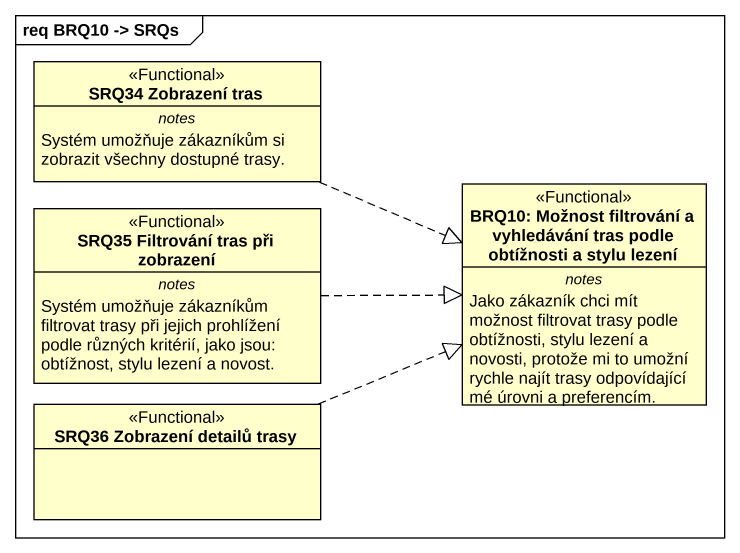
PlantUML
@startuml
mainframe req BRQ10 -> SRQs
hide circle
hide empty members
class "SRQ34 Zobrazení tras" as SRQ34_Zobrazení_tras <<Functional>> {
  -- notes --
  Systém umožňuje zákazníkům si zobrazit všechny dostupné trasy.
}
class "BRQ10: Možnost filtrování a vyhledávání tras podle obtížnosti a stylu lezení" as BRQ10_Možnost_filtrování_a <<Functional>> {
  -- notes --
  Jako zákazník chci mít možnost filtrovat trasy podle obtížnosti, stylu lezení a novosti, protože mi to umožní rychle najít trasy odpovídající mé úrovni a preferencím.
}
class "SRQ35 Filtrování tras při zobrazení" as SRQ35_Filtrování_tras_při <<Functional>> {
  -- notes --
  Systém umožňuje zákazníkům filtrovat trasy při jejich prohlížení podle různých kritérií, jako jsou: obtížnost, stylu lezení a novost.
}
class "SRQ36 Zobrazení detailů trasy" as SRQ36_Zobrazení_detailů <<Functional>>
SRQ34_Zobrazení_tras .right.|> BRQ10_Možnost_filtrování_a
SRQ35_Filtrování_tras_při .right.|> BRQ10_Možnost_filtrování_a
SRQ36_Zobrazení_detailů .right.|> BRQ10_Možnost_filtrování_a
@enduml
